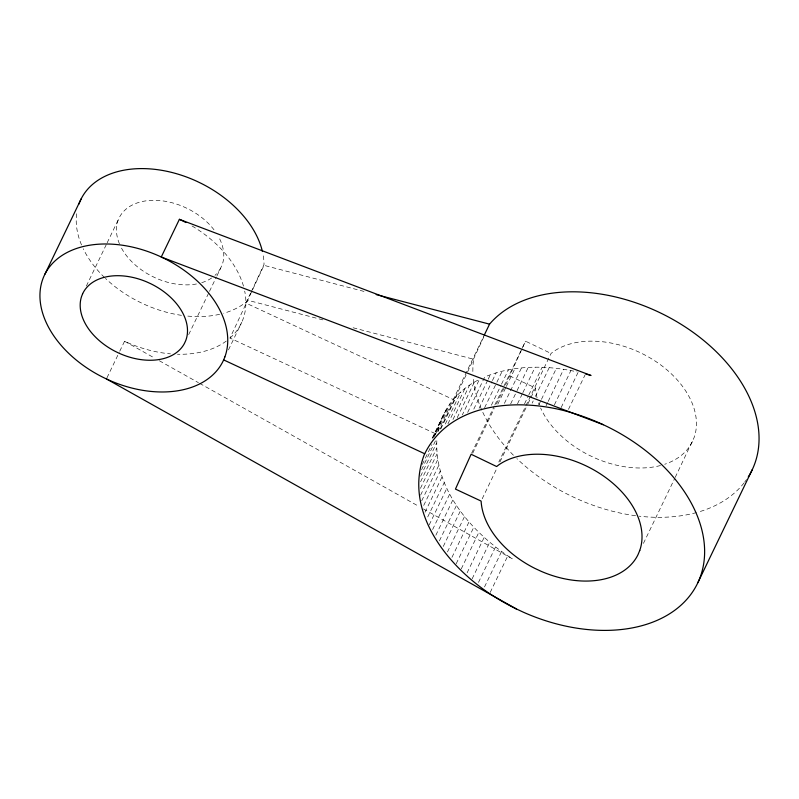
<?xml version="1.0" encoding="UTF-8"?>
<svg xmlns="http://www.w3.org/2000/svg" width="799" height="799" viewBox="0 0 799 799"><rect width="100%" height="100%" fill="white"/><g stroke="black" fill="none" stroke-linecap="round" stroke-linejoin="round"><path stroke-width="0.6" stroke-dasharray="4 3" d="M423.41 508.923L512.519 558.92C471.999 532.983 433.677 489.757 436.943 438.651M438.012 431.26C442.147 408.439 458.826 389.393 479.4 379.435L462.331 414.911M214.012 229.822A56.649 38.192 25.7 0 0 187.076 208.369L182.981 206.502A56.649 38.192 25.7 0 0 118.881 218.447L117.773 221.283A56.649 38.192 25.7 0 0 119.431 243.795M675.215 477.373L694.201 437.333A84.964 57.298 25.7 0 0 651.355 358.661A84.964 57.298 25.7 0 0 553.068 351.89L551.06 353.458L498.796 462.052M505.557 384.968L525.542 341.173L551.06 353.458M483.934 336.609L466.796 373.662M216.948 275.855L221.952 265.338A56.649 38.192 25.7 0 0 218.347 236.364M86.342 286.072L106.607 243.945M107.146 242.836L118.881 218.447M106.956 377.817L119.231 352.329M119.76 351.22L124.564 341.243L127.68 342.671A99.126 66.846 25.7 0 0 170.447 353.847M188.674 334.611L208.948 292.484M209.478 291.375L216.419 276.963M250.666 293.063L245.862 303.041L453.273 399.54M251.196 291.955L264.03 264.439A99.126 66.846 25.7 0 0 262.831 253.393M435.195 433.587L229.982 338.057L264 265.348L366.521 292.074M228.454 349.922L241.787 322.207M432.149 438.311L444.514 412.544M432.678 437.952L447.09 408.019M432.958 437.642L440.419 422.122M434.007 436.933L450.007 403.675M435.185 434.896L438.921 427.135M437.802 431.69L483.685 336.349M422.311 464.439L431.919 444.484M440.119 429.093L466.256 374.771M440.858 428.863L456.858 395.605M421.552 469.722L435.954 439.79M445.303 424.049L460.963 391.84M420.624 476.224L436.634 442.966M447.919 423.889L464.988 388.414M420.604 481.707L436.614 448.449M452.973 419.535L469.512 385.168M420.424 488.389L436.963 454.022M457.248 417.647L474.316 382.182M420.614 495.13L437.692 459.655M421.712 500.823L438.791 465.348M467.675 412.434L484.743 376.958C513.797 364.783 546.656 365.123 576.998 371.835M423.71 505.437L440.249 471.07M473.797 409.118L487.67 380.294M488.199 379.185L490.336 374.751M425.008 512.299L442.077 476.823M479.09 408.289L491.894 381.682M492.424 380.574L496.159 372.813M427.725 516.953L444.264 482.586M484.594 407.74L496.339 383.35M496.868 382.242L502.201 371.155M429.203 524.923L446.811 488.339M491.375 405.263L500.983 385.308M501.512 384.199L508.444 369.787M432.619 529.537L449.697 494.072M471.66 453.133L494.291 406.112M494.831 404.983L525.542 341.173M472.688 453.263L494.241 408.479M496.399 404.004L505.018 386.087M497.807 404.174L505.807 387.545M506.346 386.436L514.876 368.709M435.845 535.24L452.923 499.765M504.409 403.385L521.477 367.91M439.4 540.883L456.479 505.407M510.621 403.994L516.494 391.8M517.023 390.691L528.229 367.41M443.285 546.456L460.354 510.98M517.512 403.785L522.306 393.807M522.846 392.699L535.11 367.2M447.47 551.949L464.549 516.474M524.514 403.875L528.239 396.114M528.778 395.006L542.112 367.29M451.964 557.352L469.033 521.877M482.187 498.826L497.278 467.485M499.964 461.882L527.45 404.783M527.989 403.665L535.53 387.994L509.872 376.009M532.144 403.145L533.213 400.928M535.34 396.494L549.213 367.67M456.209 563.744L473.817 527.16M538.786 404.923L540.923 400.489M541.452 399.38L556.394 368.339M461.263 568.918L478.871 532.334M546.027 405.892L547.625 402.566M548.164 401.458L563.635 369.308M467.115 572.833L484.184 537.357M554.376 404.923L570.915 370.556M472.149 578.826L489.747 542.241M561.148 407.57L578.216 372.094M478.481 582.431L495.55 546.955M568.459 409.388L584.998 375.021M484.504 586.975L501.572 551.5M490.196 592.439L507.794 555.864M643.425 543.42L674.676 478.491M229.982 338.057L231.77 336.439A99.126 66.846 25.7 0 0 241.688 322.446L242.996 319.28A99.126 66.846 25.7 0 0 245.792 305.707L245.892 302.132A99.126 66.846 25.7 0 0 244.694 291.086M322.926 319.89L248.129 300.364L247.271 301.133A99.126 66.846 25.7 0 1 223.66 313.278M353.088 327.76L473.727 359.25L473.298 362.187A151.051 101.853 25.7 0 0 472.888 373.063M124.564 341.243L154.996 358.312M159.341 360.748L198.462 382.701M199.55 383.31L419.066 506.486M746.526 479.56A151.051 101.853 25.7 0 1 744.668 482.107M744.029 482.936A151.051 101.853 25.7 0 1 697.677 512.239M696.468 512.568A151.051 101.853 25.7 0 1 639.23 516.184M635.614 515.735A151.051 101.853 25.7 0 1 577.667 499.075L570.686 495.819A151.051 101.853 25.7 0 1 516.893 458.636M513.437 455.24A151.051 101.853 25.7 0 1 482.206 411.036M481.777 410.077A151.051 101.853 25.7 0 1 473.248 378.636M692.453 441.537A84.964 57.298 25.7 0 1 664.668 464.279M660.503 465.517A84.964 57.298 25.7 0 1 595.525 458.217L589.402 455.36A84.964 57.298 25.7 0 1 540.613 407.979M539.345 404.953A84.964 57.298 25.7 0 1 538.596 402.936M537.078 397.902A84.964 57.298 25.7 0 1 535.53 387.994M219.645 314.297A99.126 66.846 25.7 0 1 186.227 315.935M181.483 315.335A99.126 66.846 25.7 0 1 145.817 304.978L141.213 302.861A99.126 66.846 25.7 0 1 105.438 278.382M104.569 277.553A99.126 66.846 25.7 0 1 83.246 248.759M81.538 244.983A99.126 66.846 25.7 0 1 76.724 213.073M220.684 268.094A56.649 38.192 25.7 0 1 215.011 275.345M211.645 277.992A56.649 38.192 25.7 0 1 200.12 283.146M196.484 283.975A56.649 38.192 25.7 0 1 155.196 277.782L151.151 275.805A56.649 38.192 25.7 0 1 120.999 247.151M226.297 341.063A99.126 66.846 25.7 0 1 177.448 354.247M192.03 225.977A99.126 66.846 25.7 0 1 243.555 286.392"/><path stroke-width="1.2" d="M44.864 274.277L81.148 198.891M585.527 373.912L591.02 375.49L179.395 219.326L161.258 257.018L603.325 424.738M484.214 335.24L489.547 324.154A151.051 101.853 25.7 0 1 676.823 321.717A151.051 101.853 25.7 0 1 748.264 476.943M697.847 582.721L752.268 469.642M376.179 294.591L489.547 324.154M223.65 359.9L424.708 453.762M516.264 608.888L523.255 612.154A151.051 101.853 25.7 0 0 702.281 570.466A151.051 101.853 25.7 0 0 574.681 413.702C523.794 397.163 450.227 399.979 424.149 454.941C402.616 512.439 449.517 569.278 496.069 597.712A151.051 101.853 25.7 0 0 516.264 608.888L106.427 378.926M179.395 219.326L183.161 221.133A99.126 66.846 25.7 0 1 185.857 222.522M78.911 204.135A99.126 66.846 25.7 0 1 196.734 181.243L201.298 183.44A99.126 66.846 25.7 0 1 262.422 251.515M82.607 293.832L81.498 296.669A56.649 38.192 25.7 0 0 114.876 351.19L118.921 353.158A56.649 38.192 25.7 0 0 184.409 343.48L185.678 340.724A56.649 38.192 25.7 0 0 150.801 283.755L146.696 281.887A56.649 38.192 25.7 0 0 82.607 293.832M224.849 356.973L223.55 360.139A99.126 66.846 25.7 0 1 109.533 380.364L104.939 378.247A99.126 66.846 25.7 0 1 44.135 275.815A99.126 66.846 25.7 0 1 160.459 256.629L165.023 258.826A99.126 66.846 25.7 0 1 224.849 356.973M639.779 550.401L638.031 554.616A84.964 57.298 25.7 0 1 541.103 571.295L534.98 568.439A84.964 57.298 25.7 0 1 481.108 501.073L455.45 489.088L471.12 454.251L496.638 466.536L498.646 464.958A84.964 57.298 25.7 0 1 596.933 471.74A84.964 57.298 25.7 0 1 639.779 550.401"/></g></svg>
